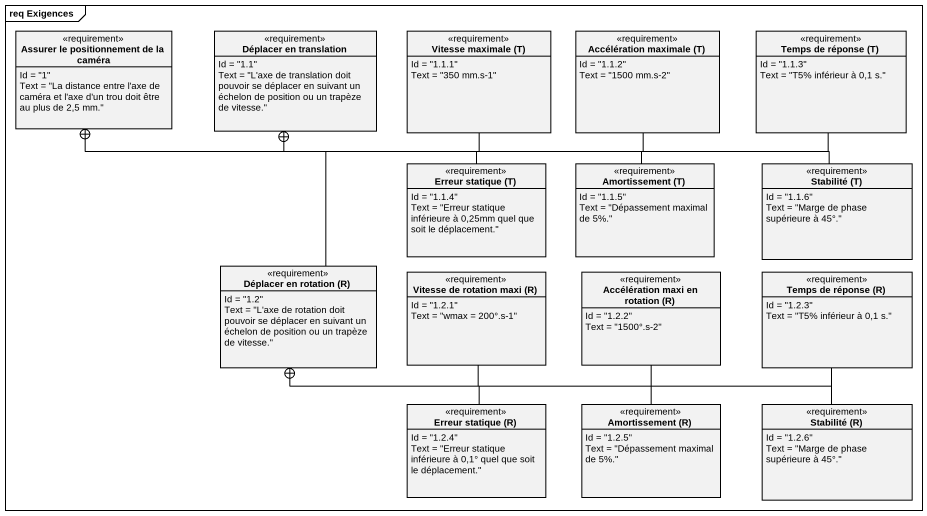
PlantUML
@startuml
mainframe req Exigences
hide circle
hide empty members
class "Assurer le positionnement de la caméra" as Assurer_le_positionnement <<requirement>> {
  Id = "1"
  Text = "La distance entre l'axe de caméra et l'axe d'un trou doit être au plus de 2,5 mm."
}
class "Déplacer en translation" as Déplacer_en_translation <<requirement>> {
  Id = "1.1"
  Text = "L'axe de translation doit pouvoir se déplacer en suivant un échelon de position ou un trapèze de vitesse."
}
class "Vitesse maximale (T)" as Vitesse_maximale_T <<requirement>> {
  Id = "1.1.1"
  Text = "350 mm.s-1"
}
class "Accélération maximale (T)" as Accélération_maximale_T <<requirement>> {
  Id = "1.1.2"
  Text = "1500 mm.s-2"
}
class "Temps de réponse (T)" as Temps_de_réponse_T <<requirement>> {
  Id = "1.1.3"
  Text = "T5% inférieur à 0,1 s."
}
class "Erreur statique (T)" as Erreur_statique_T <<requirement>> {
  Id = "1.1.4"
  Text = "Erreur statique inférieure à 0,25mm quel que soit le déplacement."
}
class "Amortissement (T)" as Amortissement_T <<requirement>> {
  Id = "1.1.5"
  Text = "Dépassement maximal de 5%."
}
class "Stabilité (T)" as Stabilité_T <<requirement>> {
  Id = "1.1.6"
  Text = "Marge de phase supérieure à 45°."
}
class "Déplacer en rotation (R)" as Déplacer_en_rotation_R <<requirement>> {
  Id = "1.2"
  Text = "L'axe de rotation doit pouvoir se déplacer en suivant un échelon de position ou un trapèze de vitesse."
}
class "Vitesse de rotation maxi (R)" as Vitesse_de_rotation_maxi_R <<requirement>> {
  Id = "1.2.1"
  Text = "wmax = 200°.s-1"
}
class "Accélération maxi en rotation (R)" as Accélération_maxi_en <<requirement>> {
  Id = "1.2.2"
  Text = "1500°.s-2"
}
class "Temps de réponse (R)" as Temps_de_réponse_R <<requirement>> {
  Id = "1.2.3"
  Text = "T5% inférieur à 0,1 s."
}
class "Erreur statique (R)" as Erreur_statique_R <<requirement>> {
  Id = "1.2.4"
  Text = "Erreur statique inférieure à 0,1° quel que soit le déplacement."
}
class "Amortissement (R)" as Amortissement_R <<requirement>> {
  Id = "1.2.5"
  Text = "Dépassement maximal de 5%."
}
class "Stabilité (R)" as Stabilité_R <<requirement>> {
  Id = "1.2.6"
  Text = "Marge de phase supérieure à 45°."
}
Déplacer_en_translation -left-+ Assurer_le_positionnement
Vitesse_maximale_T -left-+ Déplacer_en_translation
Accélération_maximale_T -left-+ Déplacer_en_translation
Temps_de_réponse_T -left-+ Déplacer_en_translation
Erreur_statique_T -up-+ Déplacer_en_translation
Amortissement_T -left-+ Déplacer_en_translation
Stabilité_T -left-+ Déplacer_en_translation
Déplacer_en_rotation_R -up-+ Assurer_le_positionnement
Vitesse_de_rotation_maxi_R -left-+ Déplacer_en_rotation_R
Accélération_maxi_en -left-+ Déplacer_en_rotation_R
Temps_de_réponse_R -left-+ Déplacer_en_rotation_R
Erreur_statique_R -up-+ Déplacer_en_rotation_R
Amortissement_R -left-+ Déplacer_en_rotation_R
Stabilité_R -left-+ Déplacer_en_rotation_R
@enduml
